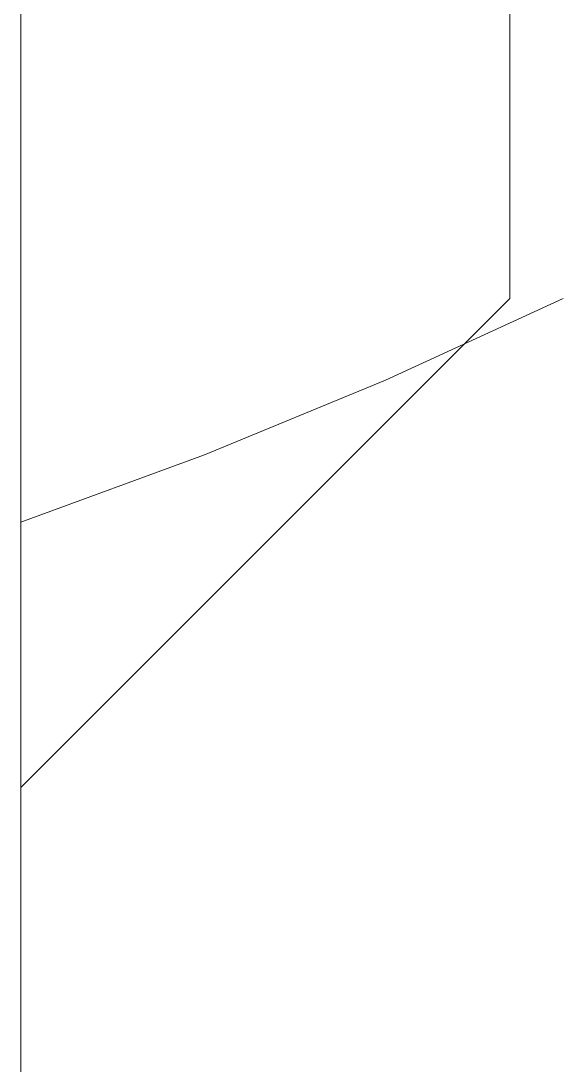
# Model space of a CAD drawing. Header units: millimetres. Extents: x -177800 to -26107, y -132450 to -18386.
# Drawn here: x -164773.372 to -164771.154, y -127463.509 to -127459.238 of the extents above; entities that cross this region are included whole.
import ezdxf

# ---------------------------------------------------------------- set-up
doc = ezdxf.new("R2010")
doc.units = ezdxf.units.MM
doc.layers.add('0-1', color=7, linetype='Continuous', lineweight=5)
doc.layers.add('A-_GENM----_M', color=6, linetype='Continuous', lineweight=9, true_color=0xff00ff)

# ---------------------------------------------------------------- blocks, each defined once
blk = doc.blocks.new('IDA - Toilet Partition - Corner - 950Lx700Width-V16-BLK 2 UPPER ROOF PLAN')
at = {"layer": 'A-_GENM----_M', "flags": 128}
blk.add_lwpolyline([(918.9143, -1787), (918.6392, -1786.2488), (918.3343, -1785.5093), (918.0001, -1784.7825)], dxfattribs=at)
blk = doc.blocks.new('IDA - Toilet Partition - Corner - 950Lx700Width-4428229-BLK 2 UPPER ROOF PLAN')
at = {"layer": 'A-_GENM----_M'}
for p, q in [((3, -1785), (18, -1785)), ((18, -1785), (20, -1787)), ((100, -1787), (3, -1787)), ((20, -1787), (30.25, -1787))]:
    blk.add_line(p, q, dxfattribs=at)
at = {"layer": 'A-_GENM----_M', "flags": 128}
blk.add_lwpolyline([(18.9143, -1787), (18.6392, -1786.2488), (18.3343, -1785.5093), (18.0001, -1784.7825)], dxfattribs=at)
blk = doc.blocks.new('1599_DB_A_BLK3_1STGD_R21_rvt-1-BLK 2 UPPER ROOF PLAN')
at = {"layer": 'A-_GENM----_M', "rotation": 269.9999999999992}
for name, p in [('IDA - Toilet Partition - Corner - 950Lx700Width-V16-BLK 2 UPPER ROOF PLAN', (-162986.3719, -126542.3735)), ('IDA - Toilet Partition - Corner - 950Lx700Width-4428229-BLK 2 UPPER ROOF PLAN', (-162986.3719, -127442.3735))]:
    blk.add_blockref(name, p, dxfattribs=at)

msp = doc.modelspace()

# ---------------------------------------------------------------- block references
at = {"layer": '0-1'}
msp.add_blockref('1599_DB_A_BLK3_1STGD_R21_rvt-1-BLK 2 UPPER ROOF PLAN', (0, 0), dxfattribs=at)

doc.saveas('drawing.dxf')
